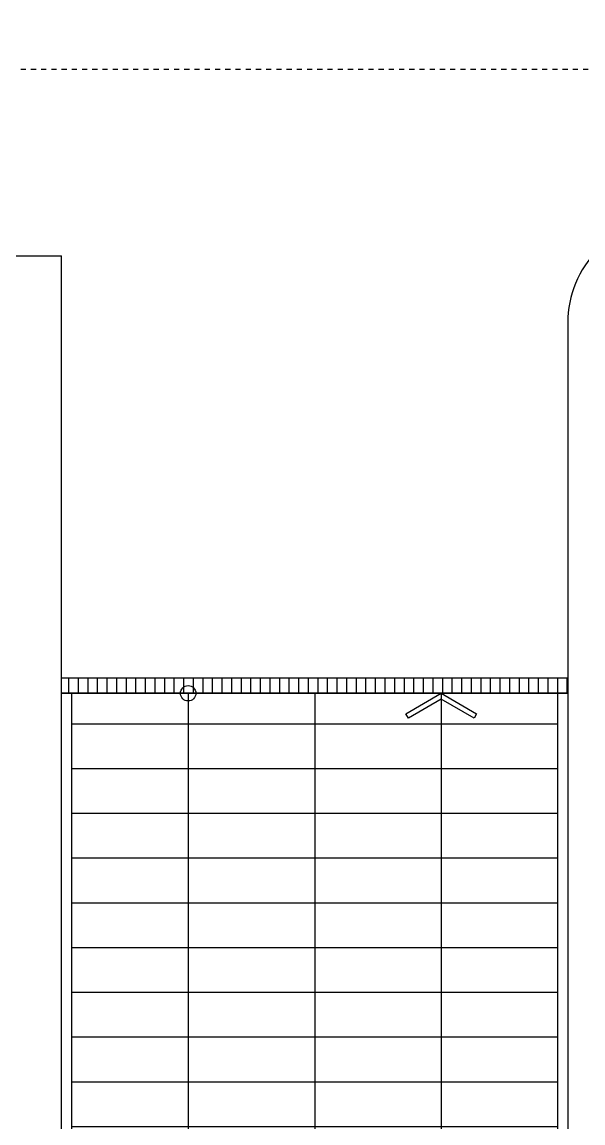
# Model space of a CAD drawing. Header units: millimetres. Extents: x 13515 to 183937, y -33900 to -660.
# Drawn here: x 118899.5 to 119071.2, y -19724.1 to -19387.2 of the extents above; entities that cross this region are included whole.
import ezdxf

# ---------------------------------------------------------------- set-up
doc = ezdxf.new("R2010")
doc.units = ezdxf.units.MM
doc.header["$LTSCALE"] = 100
doc.header["$MEASUREMENT"] = 0
doc.linetypes.add('HIDDEN', pattern=[2, 1, -1])
doc.layers.get('0').update_dxf_attribs({"linetype": 'CONTINUOUS'})
doc.layers.add('ELE9', color=9, linetype='CONTINUOUS')

# ---------------------------------------------------------------- blocks, each defined once
blk = doc.blocks.new('FGHJ')
at = {"layer": 'ELE9', "ltscale": 0.1}
h = blk.add_hatch(dxfattribs=at)
h.set_pattern_fill('ANSI31', color=256, scale=1500, angle=45)
h.set_pattern_definition([(90, (569016.44, 3e-10), (-187.5, 0), [])])
h.paths.add_polyline_path([(37016599.1, 42446.3), (37026499.1, 42446.3), (37026499.1, 42146.3), (37016599.1, 42146.3)])
h = blk.add_hatch(dxfattribs=at)
h.set_pattern_fill('ANSI31', color=256, scale=7000, angle=135)
h.set_pattern_definition([(180, (1001772.6, -409811.1), (-6e-14, -875), [])])
h.paths.add_polyline_path([(37026299.1, 26146.3), (37026299.1, 42146.3), (37016799.1, 42146.3), (37016799.1, 26146.3)])
at = {"layer": 'ELE9', "linetype": 'HIDDEN'}
blk.add_lwpolyline([(37004040.2, -38428.7), (36980599.1, 15369.2), (36980599.1, 54346.3), (37030249.1, 54346.3), (37030249.1, 67846.3), (37207749.1, 67846.3), (37207749.1, 62946.3), (37211349.1, 62946.3), (37211349.1, 47346.3), (37207749.1, 47346.3), (37207749.1, -20253.7), (37211349.1, -20253.7), (37211349.1, -33603.7), (37207749.1, -33603.7), (37207749.1, -38428.7)], close=True, dxfattribs=at)
at = {"layer": 'ELE9', "ltscale": 0.1}
for points in [[(37030324.1, 51396.3), (37028499.1, 51396.3, 0.4142136), (37026499.1, 49396.3), (37026499.1, 24146.3, -0.0463555), (37026119.1, 20056.4, -0.0463555)], [(37016049.8, 22511.7, 0.0751352), (37016599.1, 26146.3), (37016599.1, 50696.3)], [(37016240.9, 22452.6, 0.0751352), (37016799.1, 26146.3), (37016799.1, 42146.3)], [(37019074.1, 42146.3), (37019074.1, 26146.3, -0.0707467), (37018488.3, 22027.5, -0.0707467)], [(37021549.1, 42146.3), (37021549.1, 26146.3, -0.0707467), (37020865.2, 21337.5, -0.0707467)], [(37024024.1, 42146.3), (37024024.1, 26146.3, -0.0693797), (37023271.8, 20750.7, -0.0693797)], [(37026299.1, 42146.3), (37026299.1, 24146.3, -0.0462327), (37025924.5, 20103.9, -0.0462327)]]:
    blk.add_lwpolyline(points, format="xyb", dxfattribs=at)
for points in [[(37015599.1, 50696.3), (37016599.1, 50696.3)], [(37016599.1, 42146.3), (37026499.1, 42146.3)], [(37023331.2, 41746.3), (37024024.1, 42146.3), (37024716.9, 41746.3), (37024666.9, 41659.7), (37024024.1, 42030.9), (37023381.2, 41659.7), (37023331.2, 41746.3)]]:
    blk.add_lwpolyline(points, dxfattribs=at)
blk.add_lwpolyline([(37016599.1, 42446.3), (37026499.1, 42446.3), (37026499.1, 42146.3), (37016599.1, 42146.3)], close=True, dxfattribs=at)
blk.add_circle((37019074.1, 42146.3), 150, dxfattribs=at)

msp = doc.modelspace()

# ---------------------------------------------------------------- block references
at = {"xscale": 0.01565102769230769, "yscale": 0.01565102769230769, "zscale": 0.01565102769230769}
msp.add_blockref('FGHJ', (-460436.19, -20252.24), dxfattribs=at)

doc.saveas('drawing.dxf')
